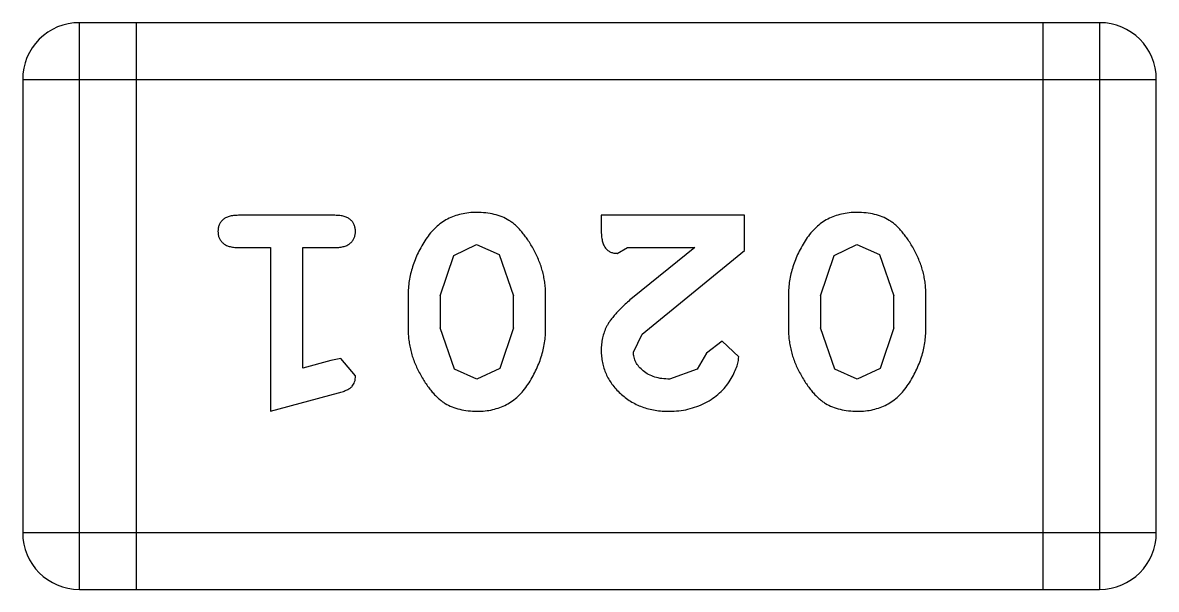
# Model space of a CAD drawing. Header units: millimetres. Extents: x 10 to 132, y -13 to 46.
# Drawn here: x 110.435 to 111.044, y 24.655 to 24.96 of the extents above; entities that cross this region are included whole.
import ezdxf

# ---------------------------------------------------------------- set-up
doc = ezdxf.new("R2010")
doc.units = ezdxf.units.MM
doc.header["$LTSCALE"] = 1.21
doc.header["$MEASUREMENT"] = 0
doc.layers.get('0').update_dxf_attribs({"linetype": 'CONTINUOUS'})

msp = doc.modelspace()

# ---------------------------------------------------------------- linework, layer by layer
at = {"color": 7, "linetype": 'Continuous'}
for p, q in [((110.46502, 24.65534), (110.46502, 24.96014)), ((111.01366, 24.96014), (110.46502, 24.96014)), ((110.4955, 24.96014), (110.4955, 24.65534)), ((110.98318, 24.96014), (110.98318, 24.65534)), ((111.01366, 24.96014), (111.01366, 24.65534)), ((110.43454, 24.92966), (110.43454, 24.68582)), ((110.43454, 24.92966), (111.04414, 24.92966)), ((111.04414, 24.68582), (111.04414, 24.92966)), ((110.60247, 24.85651), (110.55056, 24.85651)), ((110.74563, 24.85651), (110.74563, 24.84864)), ((110.82272, 24.85651), (110.74563, 24.85651)), ((110.82272, 24.83763), (110.82272, 24.85651)), ((110.55056, 24.8392), (110.56786, 24.8392)), ((110.56786, 24.8392), (110.56786, 24.75111)), ((110.58517, 24.77424), (110.58517, 24.8392)), ((110.58517, 24.8392), (110.60247, 24.8392)), ((110.66636, 24.83498), (110.67865, 24.84078)), ((110.67865, 24.84078), (110.69079, 24.83549)), ((110.69079, 24.83549), (110.69844, 24.8132)), ((110.75428, 24.83606), (110.75979, 24.8392)), ((110.75979, 24.8392), (110.79597, 24.8392)), ((110.79597, 24.8392), (110.7624, 24.81217)), ((110.76771, 24.79265), (110.82272, 24.83763)), ((110.87087, 24.83498), (110.88316, 24.84078)), ((110.88316, 24.84078), (110.8953, 24.83549)), ((110.8953, 24.83549), (110.90295, 24.8132)), ((110.65911, 24.8132), (110.66636, 24.83498)), ((110.86362, 24.8132), (110.87087, 24.83498)), ((110.6418, 24.81347), (110.6418, 24.79572)), ((110.65911, 24.8132), (110.65911, 24.79599)), ((110.69844, 24.79599), (110.69844, 24.8132)), ((110.71574, 24.79572), (110.71574, 24.81347)), ((110.84631, 24.81347), (110.84631, 24.79572)), ((110.86362, 24.8132), (110.86362, 24.79599)), ((110.90295, 24.79599), (110.90295, 24.8132)), ((110.92025, 24.79572), (110.92025, 24.81347)), ((110.66668, 24.7737), (110.65911, 24.79599)), ((110.69844, 24.79599), (110.69119, 24.77421)), ((110.76294, 24.78294), (110.76771, 24.79265)), ((110.87119, 24.7737), (110.86362, 24.79599)), ((110.90295, 24.79599), (110.8957, 24.77421)), ((110.81075, 24.78886), (110.80227, 24.7823)), ((110.81957, 24.78043), (110.81075, 24.78886)), ((110.80227, 24.7823), (110.7973, 24.7738)), ((110.60019, 24.77839), (110.58517, 24.77424)), ((110.6056, 24.77942), (110.60019, 24.77839)), ((110.61349, 24.77016), (110.6056, 24.77942)), ((110.69119, 24.77421), (110.67882, 24.76841)), ((110.8957, 24.77421), (110.88333, 24.76841)), ((110.67882, 24.76841), (110.66668, 24.7737)), ((110.7973, 24.7738), (110.78243, 24.76841)), ((110.88333, 24.76841), (110.87119, 24.7737)), ((110.56786, 24.75111), (110.60444, 24.76099)), ((111.04414, 24.68582), (110.43454, 24.68582)), ((110.46502, 24.65534), (111.01366, 24.65534))]:
    msp.add_line(p, q, dxfattribs=at)
for centre, start, end in [((110.46502, 24.92966), 90.00001, 180.00001), ((111.01366, 24.92966), 0.00001, 90.00001), ((110.46502, 24.68582), 180.00001, 270.00001), ((111.01366, 24.68582), 270.00001, 0.00001)]:
    msp.add_arc(centre, 0.03048, start, end, dxfattribs=at)
for points, knots in [([(110.55056, 24.85651), (110.54966, 24.85649), (110.54798, 24.85645), (110.54566, 24.85598), (110.5437, 24.85527), (110.54216, 24.85417), (110.54098, 24.85285), (110.54015, 24.85133), (110.53964, 24.84965), (110.53958, 24.84847), (110.53955, 24.84786)], [0, 0, 0, 0, 0.169012, 0.317488, 0.445429, 0.560977, 0.67065, 0.776666, 0.88492, 1, 1, 1, 1]), ([(110.61349, 24.84786), (110.61345, 24.84847), (110.61339, 24.84965), (110.61288, 24.85134), (110.61205, 24.85284), (110.6109, 24.85419), (110.60934, 24.85526), (110.60737, 24.85598), (110.60505, 24.85645), (110.60337, 24.85649), (110.60247, 24.85651)], [0, 0, 0, 0, 0.115051, 0.223278, 0.329269, 0.437893, 0.554681, 0.682591, 0.83103, 1, 1, 1, 1]), ([(110.6787, 24.85808), (110.67725, 24.85804), (110.67444, 24.85797), (110.67034, 24.85726), (110.66651, 24.85614), (110.66293, 24.85454), (110.6596, 24.85252), (110.65657, 24.85), (110.65376, 24.84706), (110.65131, 24.84367), (110.64911, 24.84007), (110.64715, 24.8364), (110.6455, 24.83268), (110.64414, 24.82892), (110.64312, 24.82511), (110.64234, 24.82127), (110.64189, 24.81738), (110.64183, 24.81477), (110.6418, 24.81347)], [0, 0, 0, 0, 0.067217, 0.131051, 0.19272, 0.252824, 0.312745, 0.373449, 0.436041, 0.501494, 0.567761, 0.632087, 0.695096, 0.757109, 0.817993, 0.878657, 0.939311, 1, 1, 1, 1]), ([(110.71574, 24.81347), (110.71572, 24.81454), (110.71569, 24.81667), (110.71538, 24.81985), (110.7149, 24.82298), (110.71419, 24.82607), (110.71333, 24.82912), (110.71219, 24.8321), (110.71093, 24.83507), (110.70945, 24.83795), (110.70788, 24.84068), (110.70626, 24.84323), (110.70461, 24.84553), (110.70297, 24.84765), (110.70127, 24.8495), (110.69957, 24.85118), (110.69783, 24.8526), (110.69547, 24.85419), (110.69229, 24.8558), (110.68809, 24.85711), (110.68352, 24.85794), (110.68034, 24.85803), (110.6787, 24.85808)], [0, 0, 0, 0, 0.049886, 0.09882, 0.148132, 0.19689, 0.246038, 0.295176, 0.345305, 0.395692, 0.445312, 0.491875, 0.535813, 0.577009, 0.616081, 0.652689, 0.687585, 0.720206, 0.785062, 0.85223, 0.923759, 1, 1, 1, 1]), ([(110.88321, 24.85808), (110.88176, 24.85804), (110.87895, 24.85797), (110.87486, 24.85726), (110.87102, 24.85614), (110.86744, 24.85454), (110.86411, 24.85252), (110.86108, 24.85), (110.85827, 24.84706), (110.85582, 24.84367), (110.85362, 24.84007), (110.85166, 24.8364), (110.85002, 24.83268), (110.84865, 24.82892), (110.84763, 24.82511), (110.84685, 24.82127), (110.8464, 24.81738), (110.84634, 24.81477), (110.84631, 24.81347)], [0, 0, 0, 0, 0.067217, 0.131051, 0.19272, 0.252824, 0.312745, 0.373449, 0.436041, 0.501494, 0.567761, 0.632087, 0.695096, 0.757109, 0.817993, 0.878657, 0.939311, 1, 1, 1, 1]), ([(110.92025, 24.81347), (110.92023, 24.81454), (110.9202, 24.81667), (110.91989, 24.81985), (110.91941, 24.82298), (110.9187, 24.82607), (110.91784, 24.82912), (110.9167, 24.8321), (110.91545, 24.83507), (110.91396, 24.83795), (110.91239, 24.84068), (110.91077, 24.84323), (110.90912, 24.84553), (110.90748, 24.84765), (110.90578, 24.8495), (110.90408, 24.85118), (110.90234, 24.8526), (110.89998, 24.85419), (110.8968, 24.8558), (110.8926, 24.85711), (110.88804, 24.85794), (110.88485, 24.85803), (110.88321, 24.85808)], [0, 0, 0, 0, 0.049886, 0.09882, 0.148132, 0.19689, 0.246038, 0.295176, 0.345305, 0.395692, 0.445312, 0.491875, 0.535813, 0.577009, 0.616081, 0.652689, 0.687585, 0.720206, 0.785062, 0.85223, 0.923759, 1, 1, 1, 1]), ([(110.53955, 24.84786), (110.53958, 24.84725), (110.53964, 24.84606), (110.54015, 24.84438), (110.54099, 24.84288), (110.54215, 24.84156), (110.5437, 24.84048), (110.54565, 24.83973), (110.54798, 24.83927), (110.54966, 24.83923), (110.55056, 24.8392)], [0, 0, 0, 0, 0.11517, 0.223509, 0.328254, 0.438012, 0.553651, 0.682263, 0.830856, 1, 1, 1, 1]), ([(110.60247, 24.8392), (110.60337, 24.83923), (110.60505, 24.83927), (110.60738, 24.83973), (110.60933, 24.84049), (110.6109, 24.84155), (110.61204, 24.84289), (110.61289, 24.84438), (110.61339, 24.84606), (110.61345, 24.84725), (110.61349, 24.84786)], [0, 0, 0, 0, 0.169102, 0.317658, 0.446239, 0.563118, 0.671828, 0.776546, 0.884858, 1, 1, 1, 1]), ([(110.74563, 24.84864), (110.74565, 24.84758), (110.74569, 24.8456), (110.74614, 24.84289), (110.7468, 24.84065), (110.74787, 24.83891), (110.74918, 24.83761), (110.7507, 24.83671), (110.75243, 24.83614), (110.75365, 24.83608), (110.75428, 24.83606)], [0, 0, 0, 0, 0.1844, 0.34094, 0.473574, 0.586824, 0.690029, 0.789175, 0.890445, 1, 1, 1, 1]), ([(110.7624, 24.81217), (110.76151, 24.81139), (110.75982, 24.80991), (110.75745, 24.80769), (110.75534, 24.80558), (110.75347, 24.80359), (110.75186, 24.80172), (110.75051, 24.79995), (110.74938, 24.79832), (110.74827, 24.79626), (110.74719, 24.7937), (110.74628, 24.79054), (110.74572, 24.78724), (110.74566, 24.78501), (110.74563, 24.78387)], [0, 0, 0, 0, 0.103002, 0.197728, 0.285279, 0.365235, 0.437224, 0.502446, 0.560545, 0.611446, 0.707576, 0.80349, 0.900532, 1, 1, 1, 1]), ([(110.6418, 24.79572), (110.64182, 24.79465), (110.64186, 24.7925), (110.64215, 24.78931), (110.64269, 24.78618), (110.64336, 24.78307), (110.64428, 24.78002), (110.64539, 24.77701), (110.64669, 24.77404), (110.64819, 24.77117), (110.64979, 24.76844), (110.65141, 24.76588), (110.65308, 24.76356), (110.65474, 24.76145), (110.65646, 24.7596), (110.65816, 24.75795), (110.6599, 24.75653), (110.66226, 24.75496), (110.66544, 24.75336), (110.66961, 24.75205), (110.67415, 24.75125), (110.67731, 24.75116), (110.67894, 24.75111)], [0, 0, 0, 0, 0.049855, 0.099516, 0.148482, 0.19758, 0.246804, 0.296268, 0.346517, 0.397047, 0.446826, 0.49336, 0.537801, 0.579207, 0.617974, 0.654833, 0.689171, 0.722088, 0.786392, 0.853518, 0.924186, 1, 1, 1, 1]), ([(110.67894, 24.75111), (110.68038, 24.75115), (110.68319, 24.75122), (110.68727, 24.75193), (110.69111, 24.75306), (110.69469, 24.75463), (110.69798, 24.75671), (110.70104, 24.75921), (110.70382, 24.76218), (110.70629, 24.76557), (110.70849, 24.76916), (110.71041, 24.77285), (110.71207, 24.77655), (110.7134, 24.78032), (110.71446, 24.78411), (110.7152, 24.78795), (110.71566, 24.79182), (110.71571, 24.79442), (110.71574, 24.79572)], [0, 0, 0, 0, 0.06692, 0.130834, 0.19258, 0.252759, 0.312631, 0.373411, 0.436359, 0.501894, 0.568244, 0.632472, 0.69556, 0.757163, 0.818592, 0.878885, 0.939235, 1, 1, 1, 1]), ([(110.84631, 24.79572), (110.84633, 24.79465), (110.84637, 24.7925), (110.84666, 24.78931), (110.8472, 24.78618), (110.84787, 24.78307), (110.84879, 24.78002), (110.84991, 24.77701), (110.8512, 24.77404), (110.8527, 24.77117), (110.8543, 24.76844), (110.85593, 24.76588), (110.85759, 24.76356), (110.85925, 24.76145), (110.86097, 24.7596), (110.86267, 24.75795), (110.86441, 24.75653), (110.86677, 24.75496), (110.86995, 24.75336), (110.87412, 24.75205), (110.87866, 24.75125), (110.88182, 24.75116), (110.88346, 24.75111)], [0, 0, 0, 0, 0.049855, 0.099516, 0.148482, 0.19758, 0.246804, 0.296268, 0.346517, 0.397047, 0.446826, 0.49336, 0.537801, 0.579207, 0.617974, 0.654833, 0.689171, 0.722088, 0.786392, 0.853518, 0.924186, 1, 1, 1, 1]), ([(110.88346, 24.75111), (110.88489, 24.75115), (110.8877, 24.75122), (110.89179, 24.75193), (110.89562, 24.75306), (110.8992, 24.75463), (110.9025, 24.75671), (110.90555, 24.75921), (110.90834, 24.76218), (110.9108, 24.76557), (110.913, 24.76916), (110.91492, 24.77285), (110.91658, 24.77655), (110.91791, 24.78032), (110.91897, 24.78411), (110.91971, 24.78795), (110.92017, 24.79182), (110.92022, 24.79442), (110.92025, 24.79572)], [0, 0, 0, 0, 0.06692, 0.130834, 0.19258, 0.252759, 0.312631, 0.373411, 0.436359, 0.501894, 0.568244, 0.632472, 0.69556, 0.757163, 0.818592, 0.878885, 0.939235, 1, 1, 1, 1]), ([(110.74563, 24.78387), (110.74567, 24.78276), (110.74574, 24.78056), (110.7462, 24.77732), (110.74703, 24.77422), (110.74816, 24.77124), (110.74962, 24.76839), (110.75141, 24.76568), (110.75351, 24.76309), (110.7559, 24.76065), (110.75855, 24.75842), (110.7614, 24.75644), (110.76445, 24.75479), (110.76766, 24.75342), (110.77107, 24.75241), (110.77465, 24.75163), (110.77842, 24.75119), (110.78099, 24.75114), (110.78231, 24.75111)], [0, 0, 0, 0, 0.060981, 0.120256, 0.178148, 0.236115, 0.293993, 0.352864, 0.413358, 0.476056, 0.539296, 0.602396, 0.665116, 0.728325, 0.792919, 0.859317, 0.928302, 1, 1, 1, 1]), ([(110.78243, 24.76841), (110.78102, 24.76846), (110.77833, 24.76854), (110.77452, 24.76939), (110.77113, 24.77077), (110.76825, 24.77269), (110.76593, 24.77496), (110.76418, 24.77743), (110.76315, 24.78013), (110.76301, 24.78201), (110.76294, 24.78294)], [0, 0, 0, 0, 0.156344, 0.299348, 0.4327, 0.561, 0.682299, 0.791883, 0.89611, 1, 1, 1, 1]), ([(110.78231, 24.75111), (110.78401, 24.75117), (110.78736, 24.75128), (110.7923, 24.75214), (110.79704, 24.75357), (110.80154, 24.75555), (110.80568, 24.75798), (110.80933, 24.76086), (110.81248, 24.7641), (110.81499, 24.76768), (110.81696, 24.77124), (110.81842, 24.77456), (110.81936, 24.77759), (110.8195, 24.77953), (110.81957, 24.78043)], [0, 0, 0, 0, 0.098286, 0.193983, 0.289056, 0.384352, 0.477435, 0.566197, 0.652355, 0.737986, 0.818188, 0.887401, 0.94802, 1, 1, 1, 1]), ([(110.60444, 24.76099), (110.60529, 24.76124), (110.60685, 24.76172), (110.60894, 24.76257), (110.61056, 24.76348), (110.61176, 24.7645), (110.61256, 24.76568), (110.61309, 24.76702), (110.61345, 24.76852), (110.61347, 24.7696), (110.61349, 24.77016)], [0, 0, 0, 0, 0.187321, 0.344927, 0.475328, 0.579604, 0.674244, 0.773631, 0.882025, 1, 1, 1, 1])]:
    msp.add_open_spline(points, degree=3, knots=knots, dxfattribs=at)

doc.saveas('drawing.dxf')
